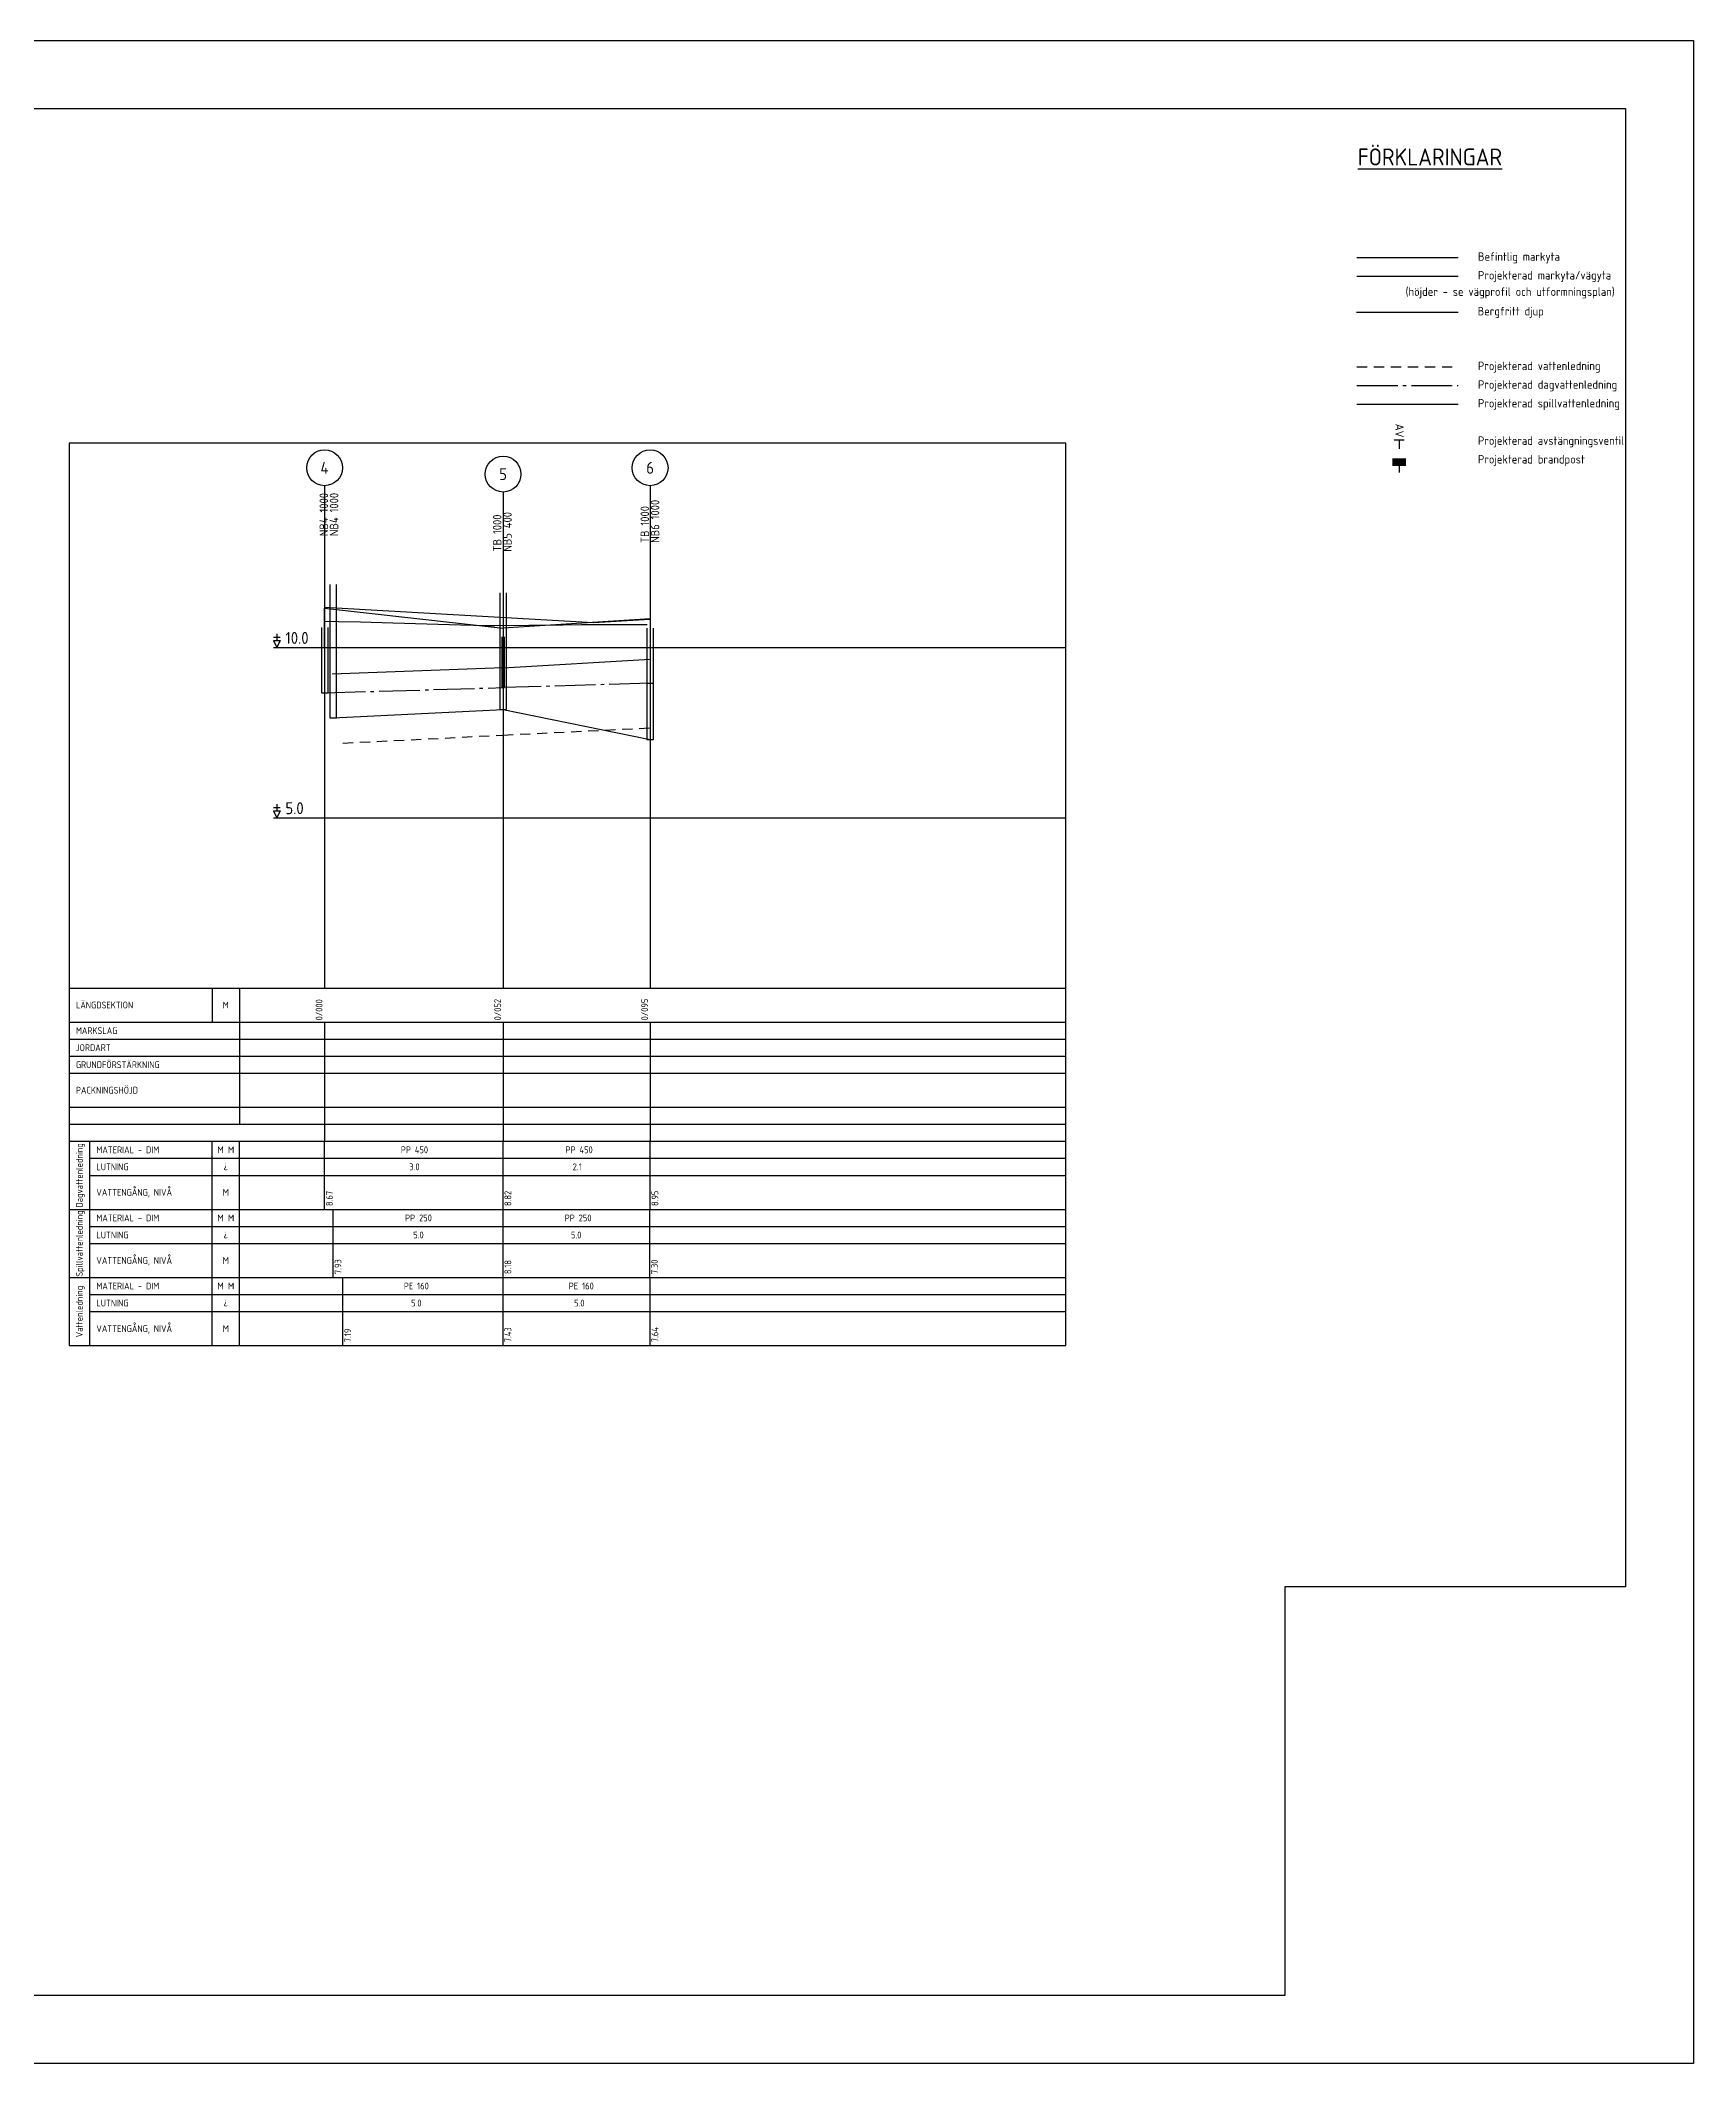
# Model space of a CAD drawing. Header units: metres. Extents: x 14120 to 17296, y 12612 to 17223.
# Drawn here: x 16811 to 17296, y 14770 to 15364 of the extents above; entities that cross this region are included whole.
import ezdxf
from ezdxf.enums import TextEntityAlignment as Align

# ---------------------------------------------------------------- set-up
doc = ezdxf.new("R2010")
doc.units = ezdxf.units.M
doc.header["$MEASUREMENT"] = 0
for name, pattern in [('BH90-PMB-DV', [16, 12, -1.5, 1, -1.5]), ('BH90-PMB-SPV', [16, 8, 8]), ('BH90-PMB-V', [6, 4, -2]), ('STRECKAD_3', [5, 3, -2])]:
    doc.linetypes.add(name, pattern=pattern)
doc.layers.get('0').update_dxf_attribs({"linetype": 'CONTINUOUS'})
doc.layers.get('DEFPOINTS').update_dxf_attribs({"color": 5, "linetype": 'CONTINUOUS'})
for name, color, linetype in [('03_T', 3, 'CONTINUOUS'), ('05_txt', 1, 'CONTINUOUS'), ('BH90-PROJEKTERAD', 7, 'BH90-BERG_FOM'), ('M-368-T', 1, 'CONTINUOUS'), ('M-368A', 1, 'CONTINUOUS'), ('M-368B', 4, 'CONTINUOUS'), ('M-41-Vattenledn', 6, 'BH90-PMB-V'), ('M-412', 3, 'BH90-PMB-DV'), ('M-414', 1, 'STRECKAD_3'), ('M-46-Brunn_nb', 6, 'CONTINUOUS'), ('M-46-Brunn_tb', 6, 'CONTINUOUS'), ('M-46-Element', 4, 'CONTINUOUS'), ('M-46-MARK', 4, 'CONTINUOUS'), ('M-46-Spillvledn', 6, 'BH90-PMB-SPV'), ('M-466-x', 3, 'CONTINUOUS'), ('M-468A', 1, 'CONTINUOUS'), ('M-469-x', 3, 'CONTINUOUS')]:
    doc.layers.add(name, color=color, linetype=linetype)
doc.layers.add('Slask-ny lutning', color=5, linetype='CONTINUOUS', plot=False)
doc.styles.add('ISO', font='iso.shx')
doc.styles.add('ISO18', font='ISO3098', dxfattribs={"height": 1.8})
doc.styles.add('ISO3098', font='iso3098.shx')
doc.linetypes.add('BH90-BERG_FOM', pattern='A,1.5,[12,BH90K.SHX,S=0.3,R=0,X=0,Y=0],1.5,-0.75,3,-0.75,3,-0.75,3,-0.75,3,-0.75', length=18.75)

# ---------------------------------------------------------------- blocks, each defined once
blk = doc.blocks.new('BH90917f')
for p, q in [((2, 0), (0, 0)), ((4, -2), (4, 2))]:
    blk.add_line(p, q)
for points in [[(2, 2), (2, -2), (4, 2), (4, -2)], [(4, 2), (4, 2), (4, -2)]]:
    blk.add_solid(points)
blk = doc.blocks.new('BH90919f')
blk.add_line((1.5, 0), (-1.5, 0))

msp = doc.modelspace()

# ---------------------------------------------------------------- linework, layer by layer
at = {"layer": 'BH90-PROJEKTERAD', "color": 1, "linetype": 'BH90-BERG_FOM', "ltscale": 0.4, "flags": 128}
msp.add_lwpolyline([(17197.412, 15284.11), (17227.199, 15284.11)], dxfattribs=at)
at = {"layer": 'DEFPOINTS', "flags": 128}
for points in [[(16455.335, 14769.91), (16455.335, 15363.91), (17296.335, 15363.91), (17296.335, 14769.91)], [(16495.335, 14789.91), (16495.335, 15343.91), (17276.335, 15343.91), (17276.335, 14909.91), (17176.335, 14909.91), (17176.335, 14789.91)]]:
    msp.add_lwpolyline(points, close=True, dxfattribs=at)
at = {"layer": 'M-368-T'}
for p, q in [((16879.429, 15188.69), (16881.429, 15188.69)), ((16880.429, 15189.69), (16880.429, 15187.69)), ((16879.429, 15187.69), (16881.429, 15187.69)), ((16879.429, 15187.69), (16880.429, 15185.69)), ((16881.429, 15187.69), (16880.429, 15185.69)), ((16879.429, 15138.69), (16881.429, 15138.69)), ((16879.429, 15137.69), (16881.429, 15137.69)), ((16879.429, 15137.69), (16880.429, 15135.69)), ((16880.429, 15139.69), (16880.429, 15137.69)), ((16881.429, 15137.69), (16880.429, 15135.69))]:
    msp.add_line(p, q, dxfattribs=at)
at = {"layer": 'M-368A'}
msp.add_lwpolyline([(16819.429, 14980.69), (17112.027, 14980.69), (17112.027, 15245.69), (16819.429, 15245.69)], close=True, dxfattribs=at)
at = {"layer": 'M-368B'}
for p, q in [((16879.429, 15185.69), (17112.027, 15185.69)), ((16879.429, 15135.69), (17112.027, 15135.69))]:
    msp.add_line(p, q, dxfattribs=at)
at = {"layer": 'M-41-Vattenledn', "flags": 128}
msp.add_lwpolyline([(17209.901, 15246.624), (17209.901, 15244.002)], dxfattribs=at)
at = {"layer": 'M-412'}
msp.add_line((17197.49, 15262.572), (17227.199, 15262.572), dxfattribs=at)
for points in [[(16894.429, 15172.39), (16946.839, 15173.89)], [(16990.009, 15175.19), (16946.839, 15173.89)]]:
    msp.add_lwpolyline(points, dxfattribs=at)
at = {"layer": 'M-414'}
msp.add_line((17197.49, 15268.057), (17227.199, 15268.057), dxfattribs=at)
for points in [[(16899.828, 15157.59), (16946.839, 15159.959)], [(16946.839, 15159.959), (16990.009, 15162.09)]]:
    msp.add_lwpolyline(points, dxfattribs=at)
at = {"layer": 'M-46-Brunn_nb'}
for points in [[(16895.977, 15204.156), (16895.977, 15164.99), (16897.977, 15164.99), (16897.977, 15204.156)], [(16893.481, 15191.54), (16893.481, 15172.391), (16895.481, 15172.391), (16895.481, 15191.54)], [(16946.439, 15188.79), (16946.439, 15173.89), (16947.239, 15173.89), (16947.239, 15188.79)], [(16989.041, 15189.932), (16989.041, 15175.19), (16991.041, 15175.19), (16991.041, 15189.932)]]:
    msp.add_lwpolyline(points, dxfattribs=at)
at = {"layer": 'M-46-Brunn_tb'}
for points in [[(16945.839, 15201.68), (16945.839, 15167.49), (16947.839, 15167.49), (16947.839, 15201.68)], [(16989.009, 15191.317), (16989.009, 15158.69), (16991.009, 15158.69), (16991.009, 15191.317)]]:
    msp.add_lwpolyline(points, dxfattribs=at)
at = {"layer": 'M-46-Element', "color": 3}
msp.add_line((17197.49, 15294.664), (17227.199, 15294.664), dxfattribs=at)
msp.add_lwpolyline([(16989.956, 15193.928), (16973.354, 15192.951), (16894.43, 15197.402)], dxfattribs=at)
at = {"layer": 'M-46-MARK'}
msp.add_line((17197.49, 15300.149), (17227.199, 15300.149), dxfattribs=at)
msp.add_lwpolyline([(16894.429, 15193.44), (16894.492, 15193.44), (16894.493, 15193.44), (16898.482, 15193.293), (16904.93, 15193.174), (16904.932, 15193.174), (16914.429, 15192.896), (16924.429, 15192.603), (16934.429, 15192.311), (16941.915, 15192.092), (16941.916, 15192.092), (16944.429, 15192.121), (16954.429, 15192.236), (16964.429, 15192.352), (16969.896, 15192.415), (16969.897, 15192.415), (16974.429, 15192.415), (16984.429, 15192.415), (16989.17, 15192.415)], dxfattribs=at)
at = {"layer": 'M-46-Spillvledn', "color": 6, "linetype": 'BH90-PMB-SPV'}
msp.add_line((17197.49, 15257.088), (17227.199, 15257.088), dxfattribs=at)
for points in [[(16896.977, 15164.99), (16946.839, 15167.49)], [(16946.839, 15167.49), (16989.987, 15158.69)]]:
    msp.add_lwpolyline(points, dxfattribs=at)
at = {"layer": 'M-466-x'}
for p, q in [((16894.429, 15233.19), (16894.429, 15085.69)), ((16946.839, 15231.329), (16946.839, 15085.69)), ((16990.009, 15233.19), (16990.009, 15085.69)), ((16894.429, 15020.69), (16894.429, 15040.69)), ((16946.839, 15020.69), (16946.839, 15040.69)), ((16990.009, 15020.69), (16990.009, 15040.69)), ((16896.977, 15000.69), (16896.977, 15020.69)), ((16946.839, 15000.69), (16946.839, 15020.69)), ((16989.882, 15000.69), (16989.882, 15020.69)), ((16899.828, 14980.69), (16899.828, 15000.69)), ((16946.839, 14980.69), (16946.839, 15000.69)), ((16990.009, 14980.69), (16990.009, 15000.69))]:
    msp.add_line(p, q, dxfattribs=at)
for centre in [(16894.429, 15238.44), (16990.009, 15238.44), (16946.839, 15236.579)]:
    msp.add_circle(centre, 5.25, dxfattribs=at)
at = {"layer": 'M-468A'}
for p, q in [((16819.429, 15085.69), (17112.027, 15085.69)), ((16861.429, 15085.69), (16861.429, 15075.69)), ((16869.429, 15085.69), (16869.429, 15045.69)), ((16819.429, 15075.69), (17112.027, 15075.69)), ((16819.429, 15070.69), (17112.027, 15070.69)), ((16819.429, 15065.69), (17112.027, 15065.69)), ((16819.429, 15060.69), (17112.027, 15060.69)), ((16819.429, 15050.69), (17112.027, 15050.69)), ((16819.429, 15045.69), (17112.027, 15045.69)), ((16819.429, 15040.69), (17112.027, 15040.69)), ((16825.429, 15040.69), (16825.429, 15020.69)), ((16861.429, 15020.69), (16861.429, 15040.69)), ((16869.429, 15020.69), (16869.429, 15040.69)), ((16825.429, 15035.69), (17112.027, 15035.69)), ((16825.429, 15030.69), (17112.027, 15030.69)), ((16819.429, 15020.69), (17112.027, 15020.69)), ((16825.429, 15020.69), (16825.429, 15000.69)), ((16861.429, 15000.69), (16861.429, 15020.69)), ((16869.429, 15000.69), (16869.429, 15020.69)), ((16825.429, 15015.69), (17112.027, 15015.69)), ((16825.429, 15010.69), (17112.027, 15010.69)), ((16819.429, 15000.69), (17112.027, 15000.69)), ((16819.429, 15000.69), (17112.027, 15000.69)), ((16825.429, 15000.69), (16825.429, 14980.69)), ((16861.429, 14980.69), (16861.429, 15000.69)), ((16869.429, 14980.69), (16869.429, 15000.69)), ((16825.429, 14995.69), (17112.027, 14995.69)), ((16825.429, 14990.69), (17112.027, 14990.69))]:
    msp.add_line(p, q, dxfattribs=at)
at = {"layer": 'M-469-x', "linetype": 'Continuous'}
for p, q in [((16894.429, 15075.69), (16894.429, 15040.69)), ((16946.839, 15075.69), (16946.839, 15040.69)), ((16990.009, 15075.69), (16990.009, 15040.69))]:
    msp.add_line(p, q, dxfattribs=at)
at = {"layer": 'Slask-ny lutning'}
for p, q in [((16894.429, 15197.19), (16946.839, 15191.39)), ((16894.429, 15185.69), (16894.429, 15197.19)), ((16990.009, 15194.09), (16946.839, 15191.39)), ((16946.839, 15179.69), (16896.619, 15177.89)), ((16946.839, 15179.69), (16990.009, 15182.29))]:
    msp.add_line(p, q, dxfattribs=at)

# ---------------------------------------------------------------- block references
at = {"layer": 'M-41-Vattenledn'}
ref = msp.add_blockref('BH90919f', (17209.901, 15246.624), dxfattribs=dict(at, rotation=180))
ref.add_attrib('AV', 'AV', (17208.783, 15251.377), dxfattribs={"layer": '0', "color": 1, "height": 2.5, "rotation": 270, "style": 'ISO', "flags": 8})
at = {"layer": 'M-41-Vattenledn', "rotation": 90}
msp.add_blockref('BH90917f', (17209.917, 15237.013), dxfattribs=at)

# ---------------------------------------------------------------- texts
at = {"layer": '03_T', "color": 7, "style": 'ISO'}
msp.add_text('%%UFÖRKLARINGAR', height=5, dxfattribs=at).set_placement((17197.765, 15327.199))
at = {"layer": '05_txt', "style": 'ISO'}
for s, p in [('Befintlig markyta', (17233.051, 15299.206)), ('Projekterad markyta/vägyta', (17233.051, 15293.721)), ('(höjder - se vägprofil och utformningsplan)', (17211.81, 15288.905)), ('Bergfritt djup', (17232.974, 15283.167)), ('Projekterad vattenledning', (17233.051, 15267.114)), ('Projekterad dagvattenledning', (17233.051, 15261.629)), ('Projekterad spillvattenledning', (17233.051, 15256.145)), ('Projekterad avstängningsventil', (17233.051, 15245.176)), ('Projekterad brandpost', (17233.051, 15239.691))]:
    msp.add_text(s, height=2.5, dxfattribs=at).set_placement(p)
at = {"layer": 'M-368-T', "style": 'ISO'}
for s, p in [('10.0', (16882.929, 15185.69)), ('5.0', (16882.929, 15135.69))]:
    msp.add_text(s, height=3.5, dxfattribs=at).set_placement(p, align=Align.BOTTOM_LEFT)
at = {"layer": 'M-466-x', "style": 'ISO'}
for s, height, p in [('4', 3.5, (16894.429, 15238.44)), ('5', 3.5, (16946.839, 15236.579)), ('6', 3.5, (16990.009, 15238.44)), ('PP 450', 2, (16920.819, 15038.19)), ('3.0', 2, (16920.819, 15033.19)), (' PP 450', 2, (16968.588, 15038.19)), ('2.1', 2, (16968.588, 15033.19)), ('PP 250', 2, (16922.001, 15018.19)), (' PP 250', 2, (16968.292, 15018.19)), ('5.0', 2, (16922.001, 15013.19)), ('5.0', 2, (16968.292, 15013.19)), ('PE 160', 2, (16921.374, 14998.19)), (' PE 160', 2, (16969.213, 14998.19)), ('5.0', 2, (16921.374, 14993.19)), ('5.0', 2, (16969.213, 14993.19))]:
    msp.add_text(s, height=height, dxfattribs=at).set_placement(p, align=Align.MIDDLE_CENTER)
for s, p in [('NB4 1000', (16894.203, 15218.352)), ('NB4 1000', (16897.203, 15218.375)), ('TB 1000', (16945.106, 15213.875)), ('NB5 400', (16948.106, 15213.79)), ('TB 1000', (16988.446, 15216.36)), ('NB6 1000', (16991.446, 15216.399))]:
    msp.add_text(s, height=2.5, rotation=90, dxfattribs=at).set_placement(p, align=Align.MIDDLE_LEFT)
for s, p in [('0/000', (16894.429, 15076.19)), ('0/052', (16946.839, 15076.19)), ('0/095', (16990.009, 15076.19))]:
    msp.add_text(s, height=2, rotation=90, dxfattribs=at).set_placement(p, align=Align.BOTTOM_LEFT)
for s, p in [('8.67', (16894.829, 15021.69)), ('8.82', (16947.239, 15021.69)), ('8.95', (16990.409, 15021.69)), ('7.93', (16897.377, 15001.69)), ('8.18', (16947.239, 15001.69)), ('7.30', (16990.282, 15001.69)), ('7.19', (16900.228, 14981.69)), ('7.43', (16947.239, 14981.69)), ('7.64', (16990.409, 14981.69))]:
    msp.add_text(s, height=2, rotation=90, dxfattribs=at).set_placement(p, align=Align.TOP_LEFT)
at = {"layer": 'M-468A', "style": 'ISO'}
for s, p in [('LÄNGDSEKTION', (16821.429, 15080.69)), ('MARKSLAG', (16821.429, 15073.19)), ('JORDART', (16821.429, 15068.19)), ('GRUNDFÖRSTÄRKNING', (16821.429, 15063.19)), ('PACKNINGSHÖJD', (16821.429, 15055.69)), ('MATERIAL - DIM', (16827.429, 15038.19)), ('LUTNING', (16827.429, 15033.19)), ('VATTENGÅNG, NIVÅ', (16827.429, 15025.69)), ('MATERIAL - DIM', (16827.429, 15018.19)), ('LUTNING', (16827.429, 15013.19)), ('VATTENGÅNG, NIVÅ', (16827.429, 15005.69)), ('MATERIAL - DIM', (16827.429, 14998.19)), ('LUTNING', (16827.429, 14993.19)), ('VATTENGÅNG, NIVÅ', (16827.429, 14985.69))]:
    msp.add_text(s, height=2, dxfattribs=at).set_placement(p, align=Align.MIDDLE_LEFT)
at = {"layer": 'M-468A'}
for s, style, p in [('M', 'ISO', (16865.429, 15080.69)), ('M M', 'ISO18', (16865.429, 15038.19)), ('¿', 'ISO3098', (16865.429, 15033.19)), ('M', 'ISO18', (16865.429, 15025.69)), ('M M', 'ISO18', (16865.429, 15018.19)), ('¿', 'ISO3098', (16865.429, 15013.19)), ('M', 'ISO18', (16865.429, 15005.69)), ('M M', 'ISO18', (16865.429, 14998.19)), ('¿', 'ISO3098', (16865.429, 14993.19)), ('M', 'ISO18', (16865.429, 14985.69))]:
    msp.add_text(s, height=2, dxfattribs=dict(at, style=style)).set_placement(p, align=Align.MIDDLE_CENTER)
at = {"layer": 'M-468A', "style": 'ISO'}
for s, p in [('Dagvattenledning', (16821.429, 15030.69)), ('Spillvattenledning', (16821.429, 15010.69)), ('Vattenledning', (16821.429, 14990.69))]:
    msp.add_text(s, height=2, rotation=90, dxfattribs=at).set_placement(p, align=Align.TOP_CENTER)

doc.saveas('drawing.dxf')
